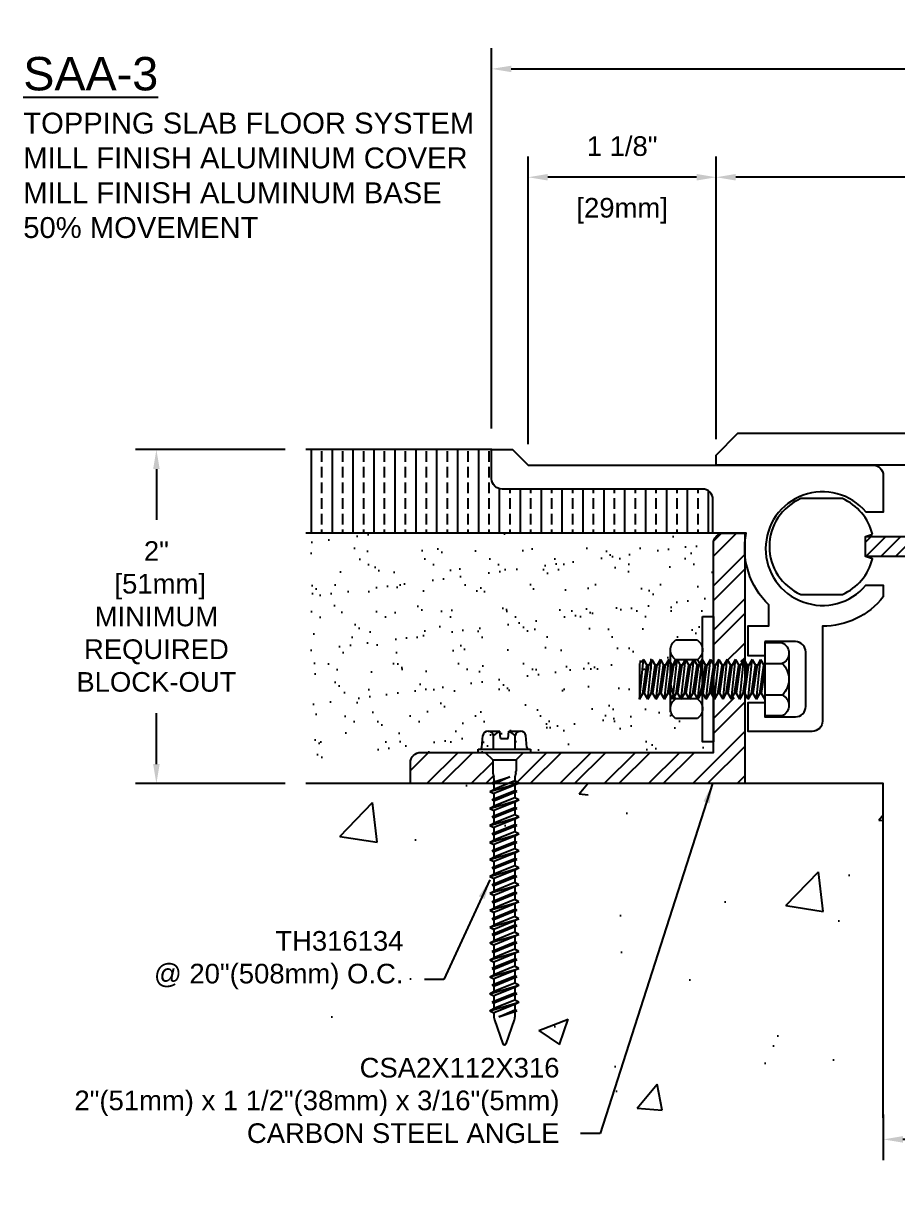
# Model space of a CAD drawing. Header units: inches. Extents: x -2.2 to 23.2, y 1.3 to 8.2.
# Drawn here: x -2.22 to 3.01, y 1.26 to 8.22 of the extents above; entities that cross this region are included whole.
import ezdxf

# ---------------------------------------------------------------- set-up
doc = ezdxf.new("R2010")
doc.units = ezdxf.units.IN
doc.header["$MEASUREMENT"] = 0
for name, color, linetype in [('Anchors', 4, 'Continuous'), ('Conditions', 1, 'Continuous'), ('Dimensions', 3, 'Continuous'), ('Metals', 7, 'Continuous'), ('Text', 2, 'Continuous')]:
    doc.layers.add(name, color=color, linetype=linetype)
doc.styles.add('Arial', font='arial.ttf')
doc.dimstyles.new('ARIAL', dxfattribs={"dimtxt": 0.1175, "dimasz": 0.1175, "dimexe": 0.125, "dimexo": 0.125, "dimgap": 0.125, "dimtad": 0, "dimtih": 1, "dimtoh": 1, "dimdec": 4, "dimzin": 0, "dimdsep": 46, "dimlunit": 4, "dimtxsty": 'Arial', "dimcen": 0.09, "dimadec": 0, "dimazin": 0, "dimtfac": 1, "dimtdec": 4, "dimtofl": 0, "dimtmove": 0, "dimatfit": 3, "dimfxl": 0, "dimfrac": 2, "dimtolj": 1, "dimtzin": 0, "dimarcsym": 0})

# ---------------------------------------------------------------- blocks, each defined once
blk = doc.blocks.new('TH-316134')
for p, q in [((-0.1352, 0.029), (-0.129, 0.1001)), ((-0.0967, 0.1275), (-0.0272, 0.1275)), ((-0.0645, 0.0188), (-0.0645, 0.1001)), ((-0.0232, 0.0825), (-0.0272, 0.1275)), ((-0.0232, 0.0825), (0.0233, 0.0825)), ((0.0233, 0.0825), (0.0272, 0.1275)), ((0.0272, 0.1275), (0.0967, 0.1275)), ((0.0645, 0.0188), (0.0645, 0.1001)), ((0.1352, 0.029), (0.129, 0.1001)), ((-0.1568, 0.0188), (0.1568, 0.0188)), ((-0.1568, 0), (-0.1568, 0.0188)), ((-0.1568, 0), (0.1568, 0)), ((-0.1148, 0), (-0.0697, -0.045)), ((0.1148, 0), (0.0698, -0.045)), ((0.1568, 0.0188), (0.1568, 0)), ((-0.0697, -0.045), (0.0698, -0.045)), ((-0.0697, -0.045), (-0.0697, -0.1121)), ((0.0698, -0.045), (0.0698, -0.1121)), ((-0.0687, -0.1217), (-0.0633, -0.1477)), ((0.0687, -0.1217), (0.0633, -0.1477)), ((-0.0862, -0.2344), (0.0863, -0.1836)), ((-0.0737, -0.1836), (0.0321, -0.1471)), ((-0.0737, -0.1836), (-0.0623, -0.1774)), ((-0.0737, -0.1836), (-0.0623, -0.1898)), ((0.0321, -0.1471), (-0.0623, -0.1898)), ((-0.0623, -0.1774), (0.0321, -0.1471)), ((-0.0623, -0.1573), (-0.0623, -0.1774)), ((0.0623, -0.1707), (-0.0623, -0.2215)), ((-0.0623, -0.1898), (-0.0623, -0.2215)), ((0.0623, -0.1965), (-0.0623, -0.2473)), ((0.0623, -0.1573), (0.0623, -0.1707)), ((0.0863, -0.1836), (0.0623, -0.1707)), ((0.0863, -0.1836), (0.0623, -0.1965)), ((0.0623, -0.1965), (0.0623, -0.2282)), ((-0.0862, -0.2344), (-0.0623, -0.2215)), ((-0.0862, -0.2344), (-0.0623, -0.2473)), ((-0.0737, -0.2852), (0.0737, -0.2344)), ((-0.0623, -0.279), (0.0623, -0.2282)), ((0.0623, -0.2405), (-0.0623, -0.2913)), ((-0.0623, -0.2473), (-0.0623, -0.279)), ((0.0623, -0.2722), (-0.0623, -0.323)), ((0.0737, -0.2344), (0.0623, -0.2282)), ((0.0737, -0.2344), (0.0623, -0.2405)), ((0.0623, -0.2405), (0.0623, -0.2722)), ((0.0863, -0.2852), (0.0623, -0.2722)), ((-0.0862, -0.3359), (0.0863, -0.2852)), ((-0.0862, -0.3359), (-0.0623, -0.323)), ((-0.0862, -0.3359), (-0.0623, -0.3489)), ((-0.0737, -0.2852), (-0.0623, -0.279)), ((-0.0737, -0.2852), (-0.0623, -0.2913)), ((-0.0737, -0.3867), (0.0737, -0.3359)), ((-0.0623, -0.2913), (-0.0623, -0.323)), ((0.0623, -0.2981), (-0.0623, -0.3489)), ((-0.0623, -0.3806), (0.0623, -0.3298)), ((0.0623, -0.3421), (-0.0623, -0.3929)), ((0.0863, -0.2852), (0.0623, -0.2981)), ((0.0623, -0.2981), (0.0623, -0.3298)), ((0.0737, -0.3359), (0.0623, -0.3298)), ((0.0737, -0.3359), (0.0623, -0.3421)), ((0.0623, -0.3421), (0.0623, -0.3738)), ((-0.0862, -0.4375), (0.0863, -0.3867)), ((-0.0737, -0.3867), (-0.0623, -0.3806)), ((-0.0737, -0.3867), (-0.0623, -0.3929)), ((-0.0623, -0.3489), (-0.0623, -0.3806)), ((0.0623, -0.3738), (-0.0623, -0.4246)), ((-0.0623, -0.3929), (-0.0623, -0.4246)), ((0.0623, -0.3996), (-0.0623, -0.4504)), ((0.0863, -0.3867), (0.0623, -0.3738)), ((0.0863, -0.3867), (0.0623, -0.3996)), ((0.0623, -0.3996), (0.0623, -0.4313)), ((-0.0862, -0.4375), (-0.0623, -0.4246)), ((-0.0862, -0.4375), (-0.0623, -0.4504)), ((-0.0737, -0.4883), (0.0737, -0.4375)), ((-0.0737, -0.4883), (-0.0623, -0.4821)), ((-0.0623, -0.4821), (0.0623, -0.4313)), ((0.0623, -0.4437), (-0.0623, -0.4944)), ((-0.0623, -0.4504), (-0.0623, -0.4821)), ((0.0623, -0.4754), (-0.0623, -0.5261)), ((0.0737, -0.4375), (0.0623, -0.4313)), ((0.0737, -0.4375), (0.0623, -0.4437)), ((0.0623, -0.4437), (0.0623, -0.4754)), ((0.0863, -0.4883), (0.0623, -0.4754)), ((-0.0862, -0.5391), (0.0863, -0.4883)), ((-0.0862, -0.5391), (-0.0623, -0.5261)), ((-0.0862, -0.5391), (-0.0623, -0.552)), ((-0.0737, -0.4883), (-0.0623, -0.4944)), ((-0.0737, -0.5898), (0.0737, -0.5391)), ((-0.0623, -0.4944), (-0.0623, -0.5261)), ((0.0623, -0.5012), (-0.0623, -0.552)), ((-0.0623, -0.5837), (0.0623, -0.5329)), ((0.0623, -0.5452), (-0.0623, -0.596)), ((-0.0623, -0.552), (-0.0623, -0.5837)), ((0.0863, -0.4883), (0.0623, -0.5012)), ((0.0623, -0.5012), (0.0623, -0.5329)), ((0.0737, -0.5391), (0.0623, -0.5329)), ((0.0737, -0.5391), (0.0623, -0.5452)), ((0.0623, -0.5452), (0.0623, -0.5769)), ((-0.0862, -0.6406), (0.0863, -0.5898)), ((-0.0737, -0.5898), (-0.0623, -0.5837)), ((-0.0737, -0.5898), (-0.0623, -0.596)), ((0.0623, -0.5769), (-0.0623, -0.6277)), ((-0.0623, -0.596), (-0.0623, -0.6277)), ((0.0623, -0.6028), (-0.0623, -0.6535)), ((0.0863, -0.5898), (0.0623, -0.5769)), ((0.0863, -0.5898), (0.0623, -0.6028)), ((0.0623, -0.6028), (0.0623, -0.6345)), ((-0.0862, -0.6406), (-0.0623, -0.6277)), ((-0.0862, -0.6406), (-0.0623, -0.6535)), ((-0.0862, -0.7422), (0.0863, -0.6914)), ((-0.0737, -0.6914), (0.0737, -0.6406)), ((-0.0737, -0.6914), (-0.0623, -0.6852)), ((-0.0737, -0.6914), (-0.0623, -0.6976)), ((-0.0623, -0.6852), (0.0623, -0.6345)), ((0.0623, -0.6468), (-0.0623, -0.6976)), ((-0.0623, -0.6535), (-0.0623, -0.6852)), ((0.0623, -0.6785), (-0.0623, -0.7293)), ((0.0737, -0.6406), (0.0623, -0.6345)), ((0.0737, -0.6406), (0.0623, -0.6468)), ((0.0623, -0.6468), (0.0623, -0.6785)), ((0.0863, -0.6914), (0.0623, -0.6785)), ((0.0863, -0.6914), (0.0623, -0.7043)), ((-0.0862, -0.7422), (-0.0623, -0.7293)), ((-0.0862, -0.7422), (-0.0623, -0.7551)), ((-0.0737, -0.793), (0.0737, -0.7422)), ((-0.0623, -0.6976), (-0.0623, -0.7293)), ((0.0623, -0.7043), (-0.0623, -0.7551)), ((-0.0623, -0.7868), (0.0623, -0.736)), ((0.0623, -0.7484), (-0.0623, -0.7991)), ((-0.0623, -0.7551), (-0.0623, -0.7868)), ((0.0623, -0.7043), (0.0623, -0.736)), ((0.0737, -0.7422), (0.0623, -0.736)), ((0.0737, -0.7422), (0.0623, -0.7484)), ((0.0623, -0.7484), (0.0623, -0.78)), ((-0.0862, -0.8437), (0.0863, -0.793)), ((-0.0862, -0.8437), (-0.0623, -0.8308)), ((-0.0737, -0.793), (-0.0623, -0.7868)), ((-0.0737, -0.793), (-0.0623, -0.7991)), ((0.0623, -0.78), (-0.0623, -0.8308)), ((-0.0623, -0.7991), (-0.0623, -0.8308)), ((0.0623, -0.8059), (-0.0623, -0.8567)), ((0.0863, -0.793), (0.0623, -0.78)), ((0.0863, -0.793), (0.0623, -0.8059)), ((0.0623, -0.8059), (0.0623, -0.8376)), ((-0.0862, -0.8437), (-0.0623, -0.8567)), ((-0.0862, -0.9453), (0.0863, -0.8945)), ((-0.0737, -0.8945), (0.0737, -0.8437)), ((-0.0737, -0.8945), (-0.0623, -0.8884)), ((-0.0737, -0.8945), (-0.0623, -0.9007)), ((-0.0623, -0.8884), (0.0623, -0.8376)), ((0.0623, -0.8499), (-0.0623, -0.9007)), ((-0.0623, -0.8567), (-0.0623, -0.8884)), ((0.0623, -0.8816), (-0.0623, -0.9324)), ((-0.0623, -0.9007), (-0.0623, -0.9324)), ((0.0737, -0.8437), (0.0623, -0.8376)), ((0.0737, -0.8437), (0.0623, -0.8499)), ((0.0623, -0.8499), (0.0623, -0.8816)), ((0.0863, -0.8945), (0.0623, -0.8816)), ((0.0863, -0.8945), (0.0623, -0.9075)), ((-0.0862, -0.9453), (-0.0623, -0.9324)), ((-0.0862, -0.9453), (-0.0623, -0.9582)), ((-0.0737, -0.9961), (0.0737, -0.9453)), ((0.0623, -0.9075), (-0.0623, -0.9582)), ((-0.0623, -0.9899), (0.0623, -0.9391)), ((0.0623, -0.9515), (-0.0623, -1.0023)), ((-0.0623, -0.9582), (-0.0623, -0.9899)), ((0.0623, -0.9075), (0.0623, -0.9391)), ((0.0737, -0.9453), (0.0623, -0.9391)), ((0.0737, -0.9453), (0.0623, -0.9515)), ((0.0623, -0.9515), (0.0623, -0.9832)), ((-0.0862, -1.0469), (0.0863, -0.9961)), ((-0.0862, -1.0469), (-0.0623, -1.034)), ((-0.0737, -0.9961), (-0.0623, -0.9899)), ((-0.0737, -0.9961), (-0.0623, -1.0023)), ((-0.0737, -1.0898), (0.0737, -1.0391)), ((0.0623, -0.9832), (-0.0623, -1.034)), ((-0.0623, -1.0023), (-0.0623, -1.034)), ((0.0623, -1.009), (-0.0623, -1.0598)), ((-0.0623, -1.0837), (0.0623, -1.0329)), ((0.0863, -0.9961), (0.0623, -0.9832)), ((0.0863, -0.9961), (0.0623, -1.009)), ((0.0623, -1.0012), (0.0623, -1.0329)), ((0.0737, -1.0391), (0.0623, -1.0329)), ((0.0737, -1.0391), (0.0623, -1.0452)), ((-0.0862, -1.0469), (-0.0623, -1.0598)), ((-0.0862, -1.1406), (0.0863, -1.0898)), ((-0.0737, -1.0898), (-0.0623, -1.0837)), ((-0.0737, -1.0898), (-0.0623, -1.096)), ((0.0623, -1.0452), (-0.0623, -1.096)), ((-0.0623, -1.052), (-0.0623, -1.0837)), ((0.0623, -1.0769), (-0.0623, -1.1277)), ((-0.0623, -1.096), (-0.0623, -1.1277)), ((0.0623, -1.1028), (-0.0623, -1.1535)), ((0.0623, -1.0452), (0.0623, -1.0769)), ((0.0863, -1.0898), (0.0623, -1.0769)), ((0.0863, -1.0898), (0.0623, -1.1028)), ((0.0623, -1.1028), (0.0623, -1.1345)), ((-0.0862, -1.1406), (-0.0623, -1.1277)), ((-0.0862, -1.1406), (-0.0623, -1.1535)), ((-0.0737, -1.1914), (0.0737, -1.1406)), ((-0.0623, -1.1852), (0.0623, -1.1345)), ((0.0623, -1.1468), (-0.0623, -1.1976)), ((-0.0623, -1.1535), (-0.0623, -1.1852)), ((0.0623, -1.1785), (-0.0623, -1.2293)), ((0.0737, -1.1406), (0.0623, -1.1345)), ((0.0737, -1.1406), (0.0623, -1.1468)), ((0.0623, -1.1468), (0.0623, -1.1785)), ((0.0863, -1.1914), (0.0623, -1.1785)), ((-0.0862, -1.2422), (0.0863, -1.1914)), ((-0.0862, -1.2422), (-0.0623, -1.2293)), ((-0.0862, -1.2422), (-0.0623, -1.2551)), ((-0.0737, -1.1914), (-0.0623, -1.1852)), ((-0.0737, -1.1914), (-0.0623, -1.1976)), ((-0.0737, -1.293), (0.0737, -1.2422)), ((-0.0623, -1.1976), (-0.0623, -1.2293)), ((0.0623, -1.2043), (-0.0623, -1.2551)), ((-0.0623, -1.2868), (0.0623, -1.236)), ((0.0623, -1.2484), (-0.0623, -1.2991)), ((0.0863, -1.1914), (0.0623, -1.2043)), ((0.0623, -1.2043), (0.0623, -1.236)), ((0.0737, -1.2422), (0.0623, -1.236)), ((0.0737, -1.2422), (0.0623, -1.2484)), ((0.0623, -1.2484), (0.0623, -1.28)), ((-0.0862, -1.3437), (0.0863, -1.293)), ((-0.0737, -1.293), (-0.0623, -1.2868)), ((-0.0737, -1.293), (-0.0623, -1.2991)), ((-0.0623, -1.2551), (-0.0623, -1.2868)), ((0.0623, -1.28), (-0.0623, -1.3308)), ((-0.0623, -1.2991), (-0.0623, -1.3308)), ((0.0623, -1.3059), (-0.0623, -1.3567)), ((0.0863, -1.293), (0.0623, -1.28)), ((0.0863, -1.293), (0.0623, -1.3059)), ((0.0623, -1.3059), (0.0623, -1.3376)), ((-0.0862, -1.3437), (-0.0623, -1.3308)), ((-0.0862, -1.3437), (-0.0623, -1.3567)), ((-0.0737, -1.3945), (0.0737, -1.3437)), ((-0.0737, -1.3945), (-0.0623, -1.3884)), ((-0.0623, -1.3884), (0.0623, -1.3376)), ((0.0623, -1.3499), (-0.0623, -1.4007)), ((-0.0623, -1.3567), (-0.0623, -1.3884)), ((0.0623, -1.3816), (-0.0623, -1.4324)), ((0.0737, -1.3437), (0.0623, -1.3376)), ((0.0737, -1.3437), (0.0623, -1.3499)), ((0.0623, -1.3499), (0.0623, -1.3816)), ((0.0863, -1.3945), (0.0623, -1.3816)), ((-0.0862, -1.4453), (0.0863, -1.3945)), ((-0.0862, -1.4453), (-0.0623, -1.4324)), ((-0.0862, -1.4453), (-0.0623, -1.4582)), ((-0.0737, -1.3945), (-0.0623, -1.4007)), ((-0.0737, -1.4961), (0.0737, -1.4453)), ((-0.0623, -1.4007), (-0.0623, -1.4324)), ((0.0623, -1.4075), (-0.0623, -1.4582)), ((-0.0623, -1.4899), (0.0623, -1.4391)), ((0.0623, -1.4515), (-0.0623, -1.5023)), ((-0.0623, -1.4582), (-0.0623, -1.4899)), ((0.0863, -1.3945), (0.0623, -1.4075)), ((0.0623, -1.4075), (0.0623, -1.4391)), ((0.0737, -1.4453), (0.0623, -1.4391)), ((0.0737, -1.4453), (0.0623, -1.4515)), ((0.0623, -1.4515), (0.0623, -1.4832)), ((-0.0862, -1.5469), (0.0863, -1.4961)), ((-0.0737, -1.4961), (-0.0623, -1.4899)), ((-0.0737, -1.4961), (-0.0623, -1.5023)), ((0.0623, -1.4832), (-0.0623, -1.534)), ((-0.0623, -1.5023), (-0.0623, -1.534)), ((0.0623, -1.509), (-0.0623, -1.5598)), ((0.0863, -1.4961), (0.0623, -1.4832)), ((0.0863, -1.4961), (0.0623, -1.509)), ((0.0623, -1.509), (0.0623, -1.5407)), ((-0.0862, -1.5469), (-0.0623, -1.534)), ((-0.0862, -1.5469), (-0.0623, -1.5598)), ((-0.0623, -1.5598), (-0.0623, -1.5857)), ((-0.0335, -1.5838), (0.0623, -1.5407)), ((-0.0335, -1.5838), (0.0737, -1.5469)), ((0.0623, -1.553), (-0.0335, -1.5838)), ((0.0737, -1.5469), (0.0623, -1.5407)), ((0.0737, -1.5469), (0.0623, -1.553)), ((0.0623, -1.553), (0.0623, -1.5857)), ((-0.0596, -1.601), (-0.0096, -1.7438)), ((0.0596, -1.601), (0.0096, -1.7438))]:
    blk.add_line(p, q)
for centre, radius, start, end in [((-0.0967, 0.0948), 0.0327, 9.28497, 170.71503), ((0, 0.0379), 0.0896, 107.42152, 136.04074), ((0, 0.0379), 0.0896, 43.95926, 72.57848), ((0.0967, 0.0948), 0.0327, 9.28497, 170.71503), ((-0.1464, 0.03), 0.0112, 270, 355), ((0.1464, 0.03), 0.0112, 185, 270), ((-0.0232, -0.1121), 0.0465, 180, 191.9357), ((0.0233, -0.1121), 0.0465, 348.0643, 0), ((-0.1088, -0.1573), 0.0465, 0, 11.9357), ((0.1088, -0.1573), 0.0465, 168.0643, 180), ((-0.0158, -1.5857), 0.0465, 180, 199.30575), ((0.0158, -1.5857), 0.0465, 340.69425, 0), ((0, -1.7394), 0.0106, 204.10008, 335.89992)]:
    blk.add_arc(centre, radius, start, end)
blk = doc.blocks.new('TH316134')
blk.add_blockref('TH-316134', (0, 0))
blk = doc.blocks.new('*D3')
at = {"layer": 'Defpoints', "color": 0}
for p in [(2.9207, 1.8115), (5.9207, 1.8171), (2.9207, 1.5375)]:
    blk.add_point(p, dxfattribs=at)
at = {"layer": 'Dimensions', "color": 0, "lineweight": -2}
for p, q in [((2.9207, 1.6865), (2.9207, 1.4125)), ((5.9207, 1.6921), (5.9207, 1.4125)), ((5.8032, 1.5375), (3.0382, 1.5375))]:
    blk.add_line(p, q, dxfattribs=at)
at = {"layer": 'Dimensions', "color": 0}
for points in [[(3.0382, 1.5571), (3.0382, 1.5179), (2.9207, 1.5375)], [(5.8032, 1.5571), (5.8032, 1.5179), (5.9207, 1.5375)]]:
    blk.add_solid(points, dxfattribs=at)
at = {"layer": 'Dimensions', "color": 0, "char_height": 0.1175, "attachment_point": 5, "style": 'Arial'}
for s, insert in [('\\A1;3"', (4.4207, 1.7225)), ('\\A1;[76mm]', (4.4207, 1.3372))]:
    blk.add_mtext(s, dxfattribs=dict(at, insert=insert))
blk = doc.blocks.new('*D4')
at = {"layer": 'Defpoints', "color": 0}
for p in [(8.2637, 7.945), (0.5777, 5.6668), (8.2637, 5.6668)]:
    blk.add_point(p, dxfattribs=at)
at = {"layer": 'Dimensions', "color": 0, "lineweight": -2}
for p, q in [((0.5777, 5.7918), (0.5777, 8.07)), ((8.2637, 5.7918), (8.2637, 8.07)), ((0.6952, 7.945), (3.9418, 7.945)), ((8.1462, 7.945), (4.8997, 7.945))]:
    blk.add_line(p, q, dxfattribs=at)
at = {"layer": 'Dimensions', "color": 0}
for points in [[(0.6952, 7.9645), (0.6952, 7.9254), (0.5777, 7.945)], [(8.1462, 7.9645), (8.1462, 7.9254), (8.2637, 7.945)]]:
    blk.add_solid(points, dxfattribs=at)
at = {"layer": 'Dimensions', "color": 0, "insert": (4.4207, 7.945), "char_height": 0.1175, "attachment_point": 5, "style": 'Arial'}
blk.add_mtext('\\A1;7 11/16"\\P [195mm]', dxfattribs=at)
blk = doc.blocks.new('*D5')
at = {"layer": 'Defpoints', "color": 0}
for p in [(1.9207, 7.2964), (1.9207, 5.6338), (6.9207, 5.6338)]:
    blk.add_point(p, dxfattribs=at)
at = {"layer": 'Dimensions', "color": 0, "lineweight": -2}
for p, q in [((1.9207, 5.7588), (1.9207, 7.4214)), ((6.9207, 5.7588), (6.9207, 7.4214)), ((6.8032, 7.2964), (2.0382, 7.2964))]:
    blk.add_line(p, q, dxfattribs=at)
at = {"layer": 'Dimensions', "color": 0}
for points in [[(2.0382, 7.316), (2.0382, 7.2769), (1.9207, 7.2964)], [(6.8032, 7.316), (6.8032, 7.2769), (6.9207, 7.2964)]]:
    blk.add_solid(points, dxfattribs=at)
at = {"layer": 'Dimensions', "color": 0, "char_height": 0.1175, "attachment_point": 5, "style": 'Arial'}
for s, insert in [('\\A1;5"', (4.4207, 7.4812)), ('\\A1;[127mm]', (4.4207, 7.0961))]:
    blk.add_mtext(s, dxfattribs=dict(at, insert=insert))
blk = doc.blocks.new('*D6')
at = {"layer": 'Defpoints', "color": 0}
for p in [(0.7957, 7.2964), (0.7957, 5.5738), (1.9207, 5.6038)]:
    blk.add_point(p, dxfattribs=at)
at = {"layer": 'Dimensions', "color": 0, "lineweight": -2}
for p, q in [((0.7957, 5.6988), (0.7957, 7.4214)), ((1.9207, 5.7288), (1.9207, 7.4214)), ((1.8032, 7.2964), (0.9132, 7.2964))]:
    blk.add_line(p, q, dxfattribs=at)
at = {"layer": 'Dimensions', "color": 0}
for points in [[(0.9132, 7.316), (0.9132, 7.2769), (0.7957, 7.2964)], [(1.8032, 7.316), (1.8032, 7.2769), (1.9207, 7.2964)]]:
    blk.add_solid(points, dxfattribs=at)
at = {"layer": 'Dimensions', "color": 0, "char_height": 0.1175, "attachment_point": 5, "style": 'Arial'}
for s, insert in [('\\A1;1 1/8"', (1.3582, 7.4822)), ('\\A1;[29mm]', (1.3582, 7.0961))]:
    blk.add_mtext(s, dxfattribs=dict(at, insert=insert))
blk = doc.blocks.new('*D7')
at = {"layer": 'Defpoints', "color": 0}
for p in [(-0.5333, 5.6668), (-1.428, 3.6668), (-0.5333, 3.6668)]:
    blk.add_point(p, dxfattribs=at)
at = {"layer": 'Dimensions', "color": 0, "lineweight": -2}
for p, q in [((-0.6583, 5.6668), (-1.553, 5.6668)), ((-1.428, 5.5493), (-1.428, 5.2458)), ((-1.428, 3.7843), (-1.428, 4.0878)), ((-0.6583, 3.6668), (-1.553, 3.6668))]:
    blk.add_line(p, q, dxfattribs=at)
at = {"layer": 'Dimensions', "color": 0}
for points in [[(-1.4475, 5.5493), (-1.4084, 5.5493), (-1.428, 5.6668)], [(-1.4475, 3.7843), (-1.4084, 3.7843), (-1.428, 3.6668)]]:
    blk.add_solid(points, dxfattribs=at)
at = {"layer": 'Dimensions', "color": 0, "insert": (-1.428, 4.6668), "char_height": 0.1175, "attachment_point": 5, "style": 'Arial'}
blk.add_mtext('\\A1;2"\\P [51mm]\\PMINIMUM\\PREQUIRED\\PBLOCK-OUT', dxfattribs=at)
blk = doc.blocks.new('BSB2')
blk.add_lwpolyline([(2.2117, 4.5168), (2.2117, 4.4318), (2.1117, 4.4318), (2.1117, 4.6108), (2.2367, 4.6108), (2.2367, 4.7364, -0.258857), (2.1011, 5.1668), (1.9017, 5.1668), (1.9017, 5.3678, 0.414214), (1.8397, 5.4298), (0.6397, 5.4298, -0.414214), (0.5777, 5.4918), (0.5777, 5.6668), (0.7027, 5.6668), (0.7957, 5.5738), (2.8587, 5.5738, -0.414214), (2.9207, 5.5118), (2.9207, 5.2918), (2.8176, 5.2918, 2.748255), (2.8168, 4.8548), (2.9207, 4.8548), (2.9207, 4.7844, -0.228651), (2.5567, 4.6088), (2.5567, 4.0418, -0.414214), (2.4947, 3.9798), (2.1117, 3.9798), (2.1117, 4.1518), (2.2117, 4.1518), (2.2117, 4.0668), (2.3947, 4.0668, 0.414214), (2.4567, 4.1288), (2.4567, 4.4548, 0.414214), (2.3947, 4.5168)], format="xyb", close=True)
blk = doc.blocks.new('SB8')
h = blk.add_hatch()
h.set_pattern_fill('ANSI31', color=256, scale=0.5, style=0)
h.paths.add_polyline_path([(2.8141, 5.1463), (2.8141, 5.0263), (3.282, 5.0263), (3.282, 5.0563), (3.3108, 5.0754), (3.2531, 5.0972), (3.282, 5.1163), (3.282, 5.1463)])
h.paths.add_polyline_path([(4.3234, 5.0263), (4.3357, 5.0334), (4.3357, 5.0442), (4.3017, 5.0638), (4.3357, 5.0834), (4.3357, 5.0942), (4.3017, 5.1138), (4.3357, 5.1334), (4.3357, 5.1442), (4.332, 5.1463), (3.352, 5.1463), (3.352, 5.1163), (3.3231, 5.0972), (3.3808, 5.0754), (3.352, 5.0563), (3.352, 5.0263)])
h.paths.add_polyline_path([(5.5662, 5.0263), (5.5662, 5.0563), (5.595, 5.0754), (5.5373, 5.0972), (5.5662, 5.1163), (5.5662, 5.1463), (4.5267, 5.1463), (4.5397, 5.1388), (4.5057, 5.1192), (4.5057, 5.1084), (4.5397, 5.0888), (4.5057, 5.0692), (4.5057, 5.0584), (4.5397, 5.0388), (4.5181, 5.0263)])
h.paths.add_polyline_path([(6.491, 5.0263), (6.491, 5.1463), (5.6362, 5.1463), (5.6362, 5.1163), (5.6073, 5.0972), (5.665, 5.0754), (5.6362, 5.0563), (5.6362, 5.0263)])
for points in [[(2.8551, 5.1606, 0.233897), (2.6766, 5.3727), (2.4266, 5.3727, 0.654654), (2.4266, 4.7999), (2.6766, 4.7999, 0.233897), (2.8551, 5.0119), (2.8141, 5.0263), (2.8141, 5.1463)], [(6.491, 5.1606), (5.9828, 5.1606, -0.233897), (6.1613, 5.3727), (6.4113, 5.3727, -0.654654), (6.4113, 4.7999), (6.1613, 4.7999, -0.233897), (5.9828, 5.0119), (6.491, 5.0119)]]:
    blk.add_lwpolyline(points, format="xyb", close=True)
for points in [[(3.282, 5.2163), (3.282, 5.1163), (3.2531, 5.0972), (3.3108, 5.0754), (3.282, 5.0563), (3.282, 4.9563)], [(3.352, 5.2163), (3.352, 5.1163), (3.3231, 5.0972), (3.3808, 5.0754), (3.352, 5.0563), (3.352, 4.9563)], [(5.5662, 5.2163), (5.5662, 5.1163), (5.5373, 5.0972), (5.595, 5.0754), (5.5662, 5.0563), (5.5662, 4.9563)], [(5.6362, 5.2163), (5.6362, 5.1163), (5.6073, 5.0972), (5.665, 5.0754), (5.6362, 5.0563), (5.6362, 4.9563)], [(2.8141, 5.1463), (3.282, 5.1463)], [(3.352, 5.1463), (5.5662, 5.1463)], [(5.6362, 5.1463), (6.491, 5.1463), (6.491, 5.0263), (5.6362, 5.0263)], [(3.282, 5.0263), (2.8141, 5.0263)], [(5.5662, 5.0263), (3.352, 5.0263)]]:
    blk.add_lwpolyline(points)
blk = doc.blocks.new('CSAwSTUFF')
at = {"layer": 'Metals'}
h = blk.add_hatch(dxfattribs=at)
h.set_pattern_fill('ANSI32', color=256, scale=0.5, style=0)
h.set_pattern_definition([(45, (0.5, 0), (-0.1325825, 0.1325825), []), (45, (0.58839, 0), (-0.1325825, 0.1325825), [])])
h.paths.add_polyline_path([(2.0917, 5.1668), (1.9667, 5.1668, 0.414214), (1.9042, 5.1043), (1.9042, 4.3978), (1.9117, 4.4108), (1.9314, 4.3768), (1.9421, 4.3768), (1.9617, 4.4108), (1.9814, 4.3768), (1.9921, 4.3768), (2.0117, 4.4108), (2.0314, 4.3768), (2.0421, 4.3768), (2.0617, 4.4108), (2.0814, 4.3768), (2.0917, 4.3768)])
h.paths.add_polyline_path([(2.0917, 4.1814), (2.0867, 4.1728), (2.0671, 4.2068), (2.0564, 4.2068), (2.0367, 4.1728), (2.0171, 4.2068), (2.0064, 4.2068), (1.9867, 4.1728), (1.9671, 4.2068), (1.9564, 4.2068), (1.9367, 4.1728), (1.9171, 4.2068), (1.9095, 4.2068), (1.9042, 4.1976), (1.9042, 3.8543), (0.7685, 3.8543), (0.7235, 3.8093), (0.7235, 3.7422, -0.052126), (0.7225, 3.7326), (0.717, 3.7066, 0.052126), (0.716, 3.697), (0.716, 3.6836), (0.74, 3.6707), (0.7327, 3.6668), (2.0917, 3.6668)])
h.paths.add_polyline_path([(0.584, 3.8093), (0.539, 3.8543), (0.1542, 3.8543, 0.414214), (0.0917, 3.7918), (0.0917, 3.6668), (0.5873, 3.6668), (0.58, 3.6707), (0.5915, 3.6769), (0.5915, 3.697, 0.052126), (0.5905, 3.7066), (0.585, 3.7326, -0.052126), (0.584, 3.7422)])
blk.add_lwpolyline([(1.9667, 5.1668), (2.0917, 5.1668), (2.0917, 3.6668), (0.0917, 3.6668), (0.0917, 3.7918, -0.414214), (0.1542, 3.8543), (1.9042, 3.8543), (1.9042, 5.1043, -0.414214)], format="xyb", close=True, dxfattribs=at)
blk = doc.blocks.new('H1434SwHN14S&SW14')
for p, q in [((10.1146, 3.6885), (10.2459, 3.6885)), ((9.6081, 3.6727), (9.7121, 3.6727)), ((9.7121, 3.6727), (9.7121, 3.2352)), ((10.0846, 3.2781), (10.0846, 3.6299)), ((10.2759, 3.2781), (10.2759, 3.6299)), ((9.5681, 3.6102), (9.5681, 3.2977)), ((9.7371, 3.573), (9.7175, 3.539)), ((9.7371, 3.573), (9.7567, 3.539)), ((9.7621, 3.335), (9.7371, 3.573)), ((9.7871, 3.573), (9.7675, 3.539)), ((9.7871, 3.573), (9.8067, 3.539)), ((9.8121, 3.335), (9.7871, 3.573)), ((9.8371, 3.573), (9.8175, 3.539)), ((9.8371, 3.573), (9.8567, 3.539)), ((9.8621, 3.335), (9.8371, 3.573)), ((9.8871, 3.573), (9.8675, 3.539)), ((9.8871, 3.573), (9.9067, 3.539)), ((9.9121, 3.335), (9.8871, 3.573)), ((9.9371, 3.573), (9.9175, 3.539)), ((9.9371, 3.573), (9.9567, 3.539)), ((9.9621, 3.335), (9.9371, 3.573)), ((9.9871, 3.573), (9.9675, 3.539)), ((9.9871, 3.573), (10.0067, 3.539)), ((10.0121, 3.335), (9.9871, 3.573)), ((10.0371, 3.573), (10.0175, 3.539)), ((10.0371, 3.573), (10.0567, 3.539)), ((10.0621, 3.335), (10.0371, 3.573)), ((10.0871, 3.573), (10.0675, 3.539)), ((10.0871, 3.573), (10.1067, 3.539)), ((10.1121, 3.335), (10.0871, 3.573)), ((10.1146, 3.5712), (10.2459, 3.5712)), ((10.1371, 3.573), (10.1175, 3.539)), ((10.1371, 3.573), (10.1567, 3.539)), ((10.1621, 3.335), (10.1371, 3.573)), ((10.1871, 3.573), (10.1675, 3.539)), ((10.1871, 3.573), (10.2067, 3.539)), ((10.2121, 3.335), (10.1871, 3.573)), ((10.2371, 3.573), (10.2175, 3.539)), ((10.2371, 3.573), (10.2567, 3.539)), ((10.2621, 3.335), (10.2371, 3.573)), ((10.2871, 3.573), (10.2675, 3.539)), ((10.2871, 3.573), (10.3067, 3.539)), ((10.3121, 3.335), (10.2871, 3.573)), ((10.3371, 3.573), (10.3175, 3.539)), ((10.3621, 3.335), (10.3371, 3.573)), ((10.3371, 3.573), (10.3567, 3.539)), ((10.3871, 3.573), (10.3675, 3.539)), ((10.4121, 3.335), (10.3871, 3.573)), ((10.3871, 3.573), (10.4067, 3.539)), ((10.4371, 3.573), (10.4175, 3.539)), ((10.4621, 3.335), (10.4371, 3.573)), ((10.4371, 3.573), (10.4621, 3.5487)), ((9.7121, 3.5477), (9.6081, 3.5477)), ((9.7121, 3.5483), (9.7175, 3.539)), ((9.7317, 3.369), (9.7121, 3.5025)), ((9.7425, 3.369), (9.7175, 3.539)), ((9.7817, 3.369), (9.7567, 3.539)), ((9.7567, 3.539), (9.7675, 3.539)), ((9.7925, 3.369), (9.7675, 3.539)), ((9.8317, 3.369), (9.8067, 3.539)), ((9.8067, 3.539), (9.8175, 3.539)), ((9.8425, 3.369), (9.8175, 3.539)), ((9.8817, 3.369), (9.8567, 3.539)), ((9.8567, 3.539), (9.8675, 3.539)), ((9.8925, 3.369), (9.8675, 3.539)), ((9.9317, 3.369), (9.9067, 3.539)), ((9.9067, 3.539), (9.9175, 3.539)), ((9.9425, 3.369), (9.9175, 3.539)), ((9.9817, 3.369), (9.9567, 3.539)), ((9.9567, 3.539), (9.9675, 3.539)), ((9.9925, 3.369), (9.9675, 3.539)), ((10.0067, 3.539), (10.0175, 3.539)), ((10.0317, 3.369), (10.0067, 3.539)), ((10.0425, 3.369), (10.0175, 3.539)), ((10.0817, 3.369), (10.0567, 3.539)), ((10.0567, 3.539), (10.0675, 3.539)), ((10.0925, 3.369), (10.0675, 3.539)), ((10.1317, 3.369), (10.1067, 3.539)), ((10.1067, 3.539), (10.1175, 3.539)), ((10.1425, 3.369), (10.1175, 3.539)), ((10.1817, 3.369), (10.1567, 3.539)), ((10.1567, 3.539), (10.1675, 3.539)), ((10.1925, 3.369), (10.1675, 3.539)), ((10.2317, 3.369), (10.2067, 3.539)), ((10.2067, 3.539), (10.2175, 3.539)), ((10.2425, 3.369), (10.2175, 3.539)), ((10.2817, 3.369), (10.2567, 3.539)), ((10.2567, 3.539), (10.2675, 3.539)), ((10.2925, 3.369), (10.2675, 3.539)), ((10.3317, 3.369), (10.3067, 3.539)), ((10.3067, 3.539), (10.3175, 3.539)), ((10.3425, 3.369), (10.3175, 3.539)), ((10.3817, 3.369), (10.3567, 3.539)), ((10.3567, 3.539), (10.3675, 3.539)), ((10.3925, 3.369), (10.3675, 3.539)), ((10.4317, 3.369), (10.4067, 3.539)), ((10.4067, 3.539), (10.4175, 3.539)), ((10.4425, 3.369), (10.4175, 3.539)), ((10.4621, 3.5487), (10.4621, 3.335)), ((9.7121, 3.3602), (9.6081, 3.3602)), ((9.7121, 3.335), (9.7317, 3.369)), ((9.7317, 3.369), (9.7425, 3.369)), ((9.7621, 3.335), (9.7425, 3.369)), ((9.7621, 3.335), (9.7817, 3.369)), ((9.7817, 3.369), (9.7925, 3.369)), ((9.8121, 3.335), (9.7925, 3.369)), ((9.8121, 3.335), (9.8317, 3.369)), ((9.8317, 3.369), (9.8425, 3.369)), ((9.8621, 3.335), (9.8425, 3.369)), ((9.8621, 3.335), (9.8817, 3.369)), ((9.8817, 3.369), (9.8925, 3.369)), ((9.9121, 3.335), (9.8925, 3.369)), ((9.9121, 3.335), (9.9317, 3.369)), ((9.9317, 3.369), (9.9425, 3.369)), ((9.9621, 3.335), (9.9425, 3.369)), ((9.9621, 3.335), (9.9817, 3.369)), ((9.9817, 3.369), (9.9925, 3.369)), ((10.0121, 3.335), (9.9925, 3.369)), ((10.0121, 3.335), (10.0317, 3.369)), ((10.0317, 3.369), (10.0425, 3.369)), ((10.0621, 3.335), (10.0425, 3.369)), ((10.0621, 3.335), (10.0817, 3.369)), ((10.0817, 3.369), (10.0925, 3.369)), ((10.1121, 3.335), (10.0925, 3.369)), ((10.1121, 3.335), (10.1317, 3.369)), ((10.1317, 3.369), (10.1425, 3.369)), ((10.1621, 3.335), (10.1425, 3.369)), ((10.1621, 3.335), (10.1817, 3.369)), ((10.1817, 3.369), (10.1925, 3.369)), ((10.2121, 3.335), (10.1925, 3.369)), ((10.2121, 3.335), (10.2317, 3.369)), ((10.2317, 3.369), (10.2425, 3.369)), ((10.2621, 3.335), (10.2425, 3.369)), ((10.2621, 3.335), (10.2817, 3.369)), ((10.2817, 3.369), (10.2925, 3.369)), ((10.3121, 3.335), (10.2925, 3.369)), ((10.3121, 3.335), (10.3317, 3.369)), ((10.3317, 3.369), (10.3425, 3.369)), ((10.3621, 3.335), (10.3425, 3.369)), ((10.3621, 3.335), (10.3817, 3.369)), ((10.3817, 3.369), (10.3925, 3.369)), ((10.4121, 3.335), (10.3925, 3.369)), ((10.4121, 3.335), (10.4317, 3.369)), ((10.4317, 3.369), (10.4425, 3.369)), ((10.4621, 3.335), (10.4425, 3.369)), ((10.1146, 3.3367), (10.2459, 3.3367)), ((9.6081, 3.2352), (9.7121, 3.2352)), ((10.1146, 3.2195), (10.2459, 3.2195))]:
    blk.add_line(p, q)
blk.add_lwpolyline([(10.0846, 3.829), (10.0196, 3.829), (10.0196, 3.079), (10.0846, 3.079)], close=True)
for centre, radius, start, end in [((10.1569, 3.6299), 0.0723, 125.77511, 234.22489), ((10.2037, 3.6299), 0.0723, 305.77511, 54.22489), ((9.6369, 3.6102), 0.0688, 114.76151, 245.23849), ((10.3286, 3.454), 0.244, 151.28133, 208.71867), ((10.0319, 3.454), 0.244, 331.28133, 28.71867), ((9.698, 3.454), 0.1299, 133.78735, 226.21265), ((9.6369, 3.2977), 0.0688, 114.76151, 245.23849), ((10.1569, 3.2781), 0.0723, 125.77511, 234.22489), ((10.2037, 3.2781), 0.0723, 305.77511, 54.22489)]:
    blk.add_arc(centre, radius, start, end)

msp = doc.modelspace()

# ---------------------------------------------------------------- hatches: boundary and pattern name
at = {"layer": 'Conditions'}
h = msp.add_hatch(dxfattribs=at)
h.set_pattern_fill('ANSI33', color=256, scale=0.5, angle=45, style=0)
h.paths.add_polyline_path([(1.90173, 5.16679), (1.90173, 5.36779, 0.4142136), (1.83973, 5.42979), (0.63973, 5.42979, -0.4142136), (0.57773, 5.49179), (0.57773, 5.66679), (-0.53327, 5.66679), (-0.53327, 5.16679)])
h = msp.add_hatch(dxfattribs=at)
h.set_pattern_fill('AR-SAND', color=256, scale=0.125, style=0)
h.paths.add_polyline_path([(1.06076, 3.85429), (1.06076, 3.87304), (1.07108, 3.87304, 0.3888787), (1.08229, 3.88331), (1.08808, 3.94952, -0.4105631), (1.12076, 3.98179), (1.19032, 3.98179), (1.19426, 3.93679), (1.24076, 3.93679), (1.2447, 3.98179), (1.31426, 3.98179, -0.4105631), (1.34693, 3.94952), (1.35273, 3.88331, 0.3888787), (1.36393, 3.87304), (1.37426, 3.87304), (1.37426, 3.85429), (1.90423, 3.85429), (1.90423, 3.91679), (1.83923, 3.91679), (1.83923, 4.11591, -0.2411168), (1.80922, 4.05729), (1.6779, 4.05729, -0.2411168), (1.64788, 4.11591), (1.64788, 4.20128), (1.63143, 4.17279), (1.6118, 4.20679), (1.60106, 4.20679), (1.58143, 4.17279), (1.58143, 4.37679), (1.5868, 4.37679), (1.60643, 4.41079), (1.62606, 4.37679), (1.6368, 4.37679), (1.64788, 4.39597), (1.64788, 4.46766, -0.2411168), (1.6779, 4.52629), (1.80922, 4.52629, -0.2411168), (1.83923, 4.46766), (1.83923, 4.66679), (1.90423, 4.66679), (1.90423, 5.10429, -0.4142136), (1.96673, 5.16679), (1.90173, 5.16679), (-0.53327, 5.16679), (-0.53327, 3.66679), (-0.40827, 3.66679), (-0.40827, 3.79179, -0.4142136), (-0.34577, 3.85429)])
h = msp.add_hatch(dxfattribs=at)
h.set_pattern_fill('AR-CONC', color=256, scale=0.25, style=0)
h.paths.add_polyline_path([(2.92073, 3.66679), (1.29651, 3.66679), (1.27976, 3.65777), (1.27976, 3.62607), (1.2912, 3.61991), (1.27976, 3.61375), (1.27976, 3.58205), (1.30376, 3.56913), (1.27976, 3.5562), (1.27976, 3.52451), (1.2912, 3.51835), (1.27976, 3.51219), (1.27976, 3.48049), (1.30376, 3.46757), (1.27976, 3.45464), (1.27976, 3.42295), (1.2912, 3.41679), (1.27976, 3.41062), (1.27976, 3.37893), (1.30376, 3.366), (1.27976, 3.35308), (1.27976, 3.32139), (1.2912, 3.31522), (1.27976, 3.30906), (1.27976, 3.27737), (1.30376, 3.26444), (1.27976, 3.25152), (1.27976, 3.21982), (1.2912, 3.21366), (1.27976, 3.2075), (1.27976, 3.1758), (1.30376, 3.16288), (1.27976, 3.14995), (1.27976, 3.11826), (1.2912, 3.1121), (1.27976, 3.10594), (1.27976, 3.07424), (1.30376, 3.06132), (1.27976, 3.04839), (1.27976, 3.0167), (1.2912, 3.01054), (1.27976, 3.00437), (1.27976, 2.97268), (1.30376, 2.95975), (1.27976, 2.94683), (1.27976, 2.91514), (1.2912, 2.90897), (1.27976, 2.90281), (1.27976, 2.87112), (1.30376, 2.85819), (1.27976, 2.84527), (1.27976, 2.82139), (1.2912, 2.81522), (1.27976, 2.80906), (1.27976, 2.77737), (1.30376, 2.76444), (1.27976, 2.75152), (1.27976, 2.71982), (1.2912, 2.71366), (1.27976, 2.7075), (1.27976, 2.6758), (1.30376, 2.66288), (1.27976, 2.64995), (1.27976, 2.61826), (1.2912, 2.6121), (1.27976, 2.60594), (1.27976, 2.57424), (1.30376, 2.56132), (1.27976, 2.54839), (1.27976, 2.5167), (1.2912, 2.51054), (1.27976, 2.50437), (1.27976, 2.47268), (1.30376, 2.45975), (1.27976, 2.44683), (1.27976, 2.41514), (1.2912, 2.40897), (1.27976, 2.40281), (1.27976, 2.37112), (1.30376, 2.35819), (1.27976, 2.34527), (1.27976, 2.31357), (1.2912, 2.30741), (1.27976, 2.30125), (1.27976, 2.26863, -0.084437), (1.27714, 2.25325), (1.22773, 2.1122, -0.7741233), (1.20729, 2.1122), (1.15787, 2.25325, -0.084437), (1.15526, 2.26863), (1.15526, 2.29449), (1.13126, 2.30741), (1.15526, 2.32034), (1.15526, 2.35203), (1.14381, 2.35819), (1.15526, 2.36436), (1.15526, 2.39605), (1.13126, 2.40897), (1.15526, 2.4219), (1.15526, 2.45359), (1.14381, 2.45975), (1.15526, 2.46592), (1.15526, 2.49761), (1.13126, 2.51054), (1.15526, 2.52346), (1.15526, 2.55515), (1.14381, 2.56132), (1.15526, 2.56748), (1.15526, 2.59917), (1.13126, 2.6121), (1.15526, 2.62502), (1.15526, 2.65672), (1.14381, 2.66288), (1.15526, 2.66904), (1.15526, 2.70074), (1.13126, 2.71366), (1.15526, 2.72659), (1.15526, 2.75828), (1.14381, 2.76444), (1.15526, 2.77061), (1.15526, 2.79449), (1.13126, 2.80741), (1.15526, 2.82034), (1.15526, 2.85203), (1.14381, 2.85819), (1.15526, 2.86436), (1.15526, 2.89605), (1.13126, 2.90897), (1.15526, 2.9219), (1.15526, 2.95359), (1.14381, 2.95975), (1.15526, 2.96592), (1.15526, 2.99761), (1.13126, 3.01054), (1.15526, 3.02346), (1.15526, 3.05515), (1.14381, 3.06132), (1.15526, 3.06748), (1.15526, 3.09917), (1.13126, 3.1121), (1.15526, 3.12502), (1.15526, 3.15672), (1.14381, 3.16288), (1.15526, 3.16904), (1.15526, 3.20074), (1.13126, 3.21366), (1.15526, 3.22659), (1.15526, 3.25828), (1.14381, 3.26444), (1.15526, 3.27061), (1.15526, 3.3023), (1.13126, 3.31522), (1.15526, 3.32815), (1.15526, 3.35984), (1.14381, 3.366), (1.15526, 3.37217), (1.15526, 3.40386), (1.13126, 3.41679), (1.15526, 3.42971), (1.15526, 3.4614), (1.14381, 3.46757), (1.15526, 3.47373), (1.15526, 3.50542), (1.13126, 3.51835), (1.15526, 3.53127), (1.15526, 3.56297), (1.14381, 3.56913), (1.15526, 3.57529), (1.15526, 3.60699), (1.13126, 3.61991), (1.15526, 3.63284), (1.15526, 3.66453), (1.15107, 3.66679), (-0.40827, 3.66679), (-0.40827, 3.17614), (0.55496, 3.17614), (0.55496, 2.52212), (-0.40827, 2.52212), (-0.40827, 2.05952), (0.71456, 2.05952), (0.71456, 1.66679), (2.92073, 1.66679)])

# ---------------------------------------------------------------- linework, layer by layer
msp.add_lwpolyline([(1.92073, 5.57379), (1.92073, 5.63379), (2.05073, 5.76379), (6.79073, 5.76379), (6.92073, 5.63379), (6.92073, 5.57379)], close=True)
msp.add_line((0.57773, 5.66679), (-0.53327, 5.66679), dxfattribs=at)
for points in [[(1.90173, 5.16679), (-0.53327, 5.16679)], [(2.92073, 1.66679), (2.92073, 3.66679), (-0.53327, 3.66679)]]:
    msp.add_lwpolyline(points, dxfattribs=at)

# ---------------------------------------------------------------- block references
msp.add_blockref('BSB2', (0, 0))
at = {"layer": 'Anchors'}
for name, p in [('SB8', (0, 0)), ('CSAwSTUFF', (0, 0)), ('TH316134', (0.65371, 3.85429))]:
    msp.add_blockref(name, p, dxfattribs=at)
at = {"layer": 'Anchors', "xscale": -1}
msp.add_blockref('H1434SwHN14S&SW14', (11.92383, 0.83758), dxfattribs=at)

# ---------------------------------------------------------------- texts
at = {"layer": 'Text', "insert": (-2.22441, 8.01643), "char_height": 0.2, "width": 2.75, "attachment_point": 1, "style": 'Arial'}
msp.add_mtext('{\\LSAA-3\\P\\H0.625x;\\lTOPPING SLAB FLOOR SYSTEM\\PMILL FINISH ALUMINUM COVER\\PMILL FINISH ALUMINUM BASE\\P50% MOVEMENT}', dxfattribs=at)
at = {"layer": 'Text', "char_height": 0.1175, "attachment_point": 9, "style": 'Arial'}
for s, insert in [('TH316134\\P@ 20"(508mm) O.C.', (0.04996, 2.4358)), ('CSA2X112X316\\P2"(51mm) x 1 1/2"(38mm) x 3/16"(5mm)\\PCARBON STEEL ANGLE', (0.98339, 1.51456))]:
    msp.add_mtext(s, dxfattribs=dict(at, insert=insert))

# ---------------------------------------------------------------- dimensions: what is measured, and where the dimension line sits
at = {"layer": 'Dimensions'}
dim = msp.add_linear_dim(base=(8.26373, 7.94496), p1=(0.57773, 5.66679), p2=(8.26373, 5.66679), dimstyle='ARIAL', override={"dimpost": '\\X'}, dxfattribs=at)
dim.commit()
dim.dimension.update_dxf_attribs({"geometry": '*D4', "text_midpoint": (4.42073, 7.94496), "dimtype": 160})
for base, p1, p2, picture, middle in [((0.79573, 7.29643), (1.92073, 5.60379), (0.79573, 5.57379), '*D6', (1.35823, 7.29643)), ((1.92073, 7.29643), (6.92073, 5.63379), (1.92073, 5.63379), '*D5', (4.42073, 7.29643)), ((2.92073, 1.53747), (5.92073, 1.81712), (2.92073, 1.81153), '*D3', (4.42073, 1.53747))]:
    dim = msp.add_linear_dim(base=base, p1=p1, p2=p2, dimstyle='ARIAL', override={"dimpost": '\\X'}, dxfattribs=at)
    dim.commit()
    dim.dimension.update_dxf_attribs({"geometry": picture, "text_midpoint": middle})
dim = msp.add_linear_dim(base=(-1.42795, 3.66679), p1=(-0.53327, 5.66679), p2=(-0.53327, 3.66679), angle=90, text='<>\\PMINIMUM\\PREQUIRED\\PBLOCK-OUT', dimstyle='ARIAL', override={"dimpost": '\\X'}, dxfattribs=at)
dim.commit()
dim.dimension.update_dxf_attribs({"geometry": '*D7', "text_midpoint": (-1.42795, 4.66679), "dimtype": 160})

# ---------------------------------------------------------------- leaders
at = {"layer": 'Text', "annotation_type": 0, "has_hookline": 1, "hookline_direction": 1}
for points, text_width in [([(1.89902, 3.66679), (1.22589, 1.57331), (1.10839, 1.57331)], 2.89133), ([(0.56746, 3.09099), (0.29246, 2.49455), (0.17496, 2.49455)], 1.46963)]:
    msp.add_leader(points, dimstyle='ARIAL', dxfattribs=dict(at, text_width=text_width))

doc.saveas('drawing.dxf')
